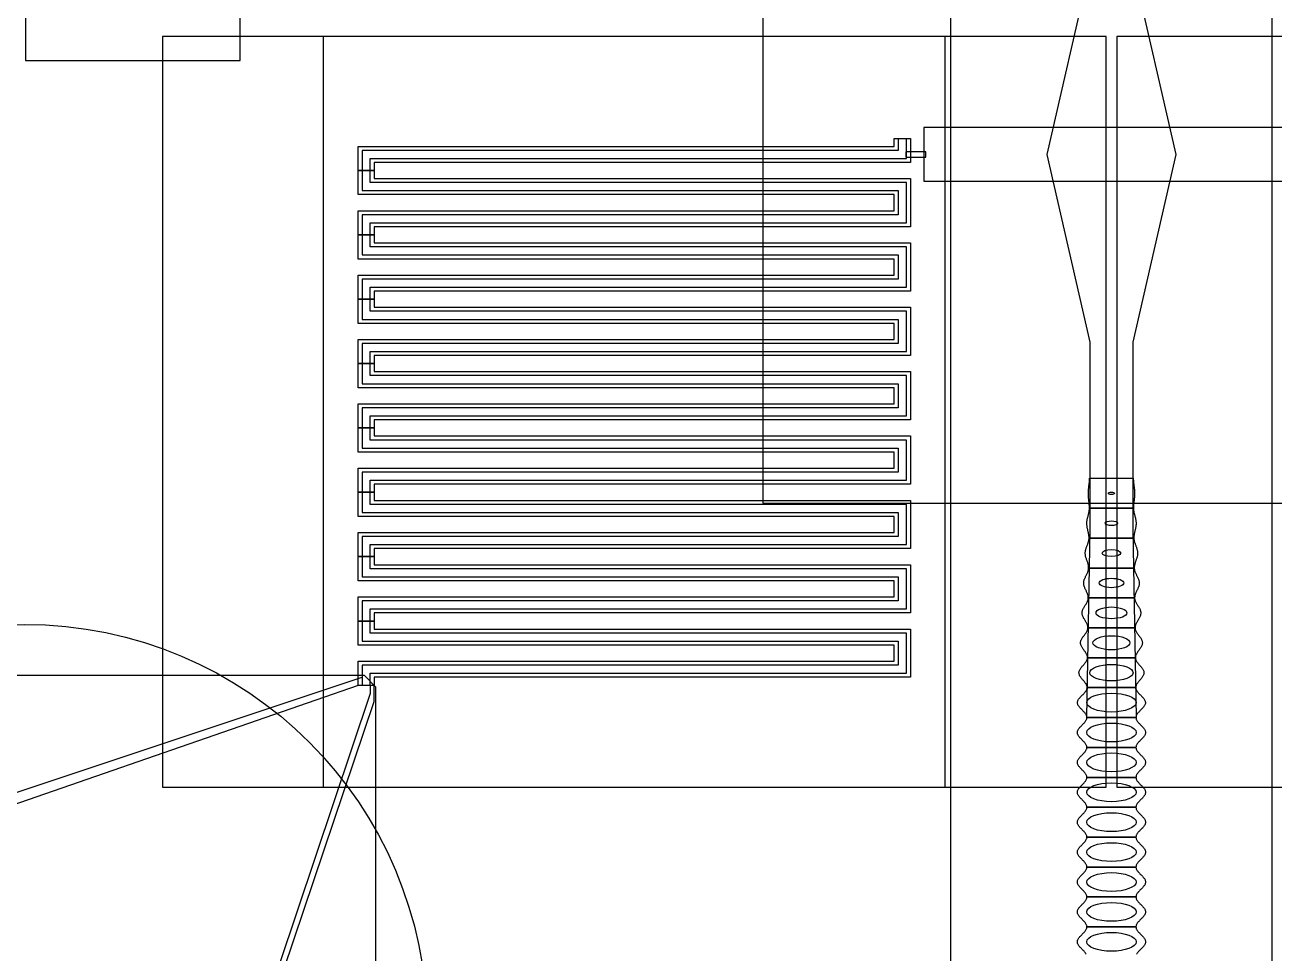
# Model space of a CAD drawing. Extents: x -148 to 112, y -1337 to 1.
# Drawn here: x -20.26 to 3.05, y -55.56 to -38.24 of the extents above; entities that cross this region are included whole.
import ezdxf

# ---------------------------------------------------------------- set-up
doc = ezdxf.new("R2010")
doc.units = 0

msp = doc.modelspace()

# ---------------------------------------------------------------- linework, layer by layer
at = {"layer": 'cure'}
for points in [[(-3, -61.1868), (3, -61.1868), (3, 0.8132), (-3, 0.8132)], [(-3.1, -38.45), (-14.7, -38.45), (-14.7, -52.45), (-3.1, -52.45)]]:
    msp.add_lwpolyline(points, close=True, dxfattribs=at)
at = {"layer": 'M1_LD'}
msp.add_circle((-20.264, -56.914), 7.5, dxfattribs=at)
at = {"layer": 'M1_Neg'}
for points in [[(-0.4596, -51.15), (-0.4, -47.65), (-0.4, -44.15), (-1.2, -40.65), (-0.4, -37.15), (-0.15, -27.15), (0.15, -27.15), (0.4, -37.15), (1.2, -40.65), (0.4, -44.15), (0.4, -47.65), (0.4596, -51.15)], [(-3.5, -41.15), (3.5, -41.15), (3.5, -40.15), (-3.5, -40.15)], [(-3.75, -40.35), (-3.75, -40.8), (-13.75, -40.8), (-13.75, -40.95), (-14.05, -40.95), (-14.05, -40.5), (-4.05, -40.5), (-4.05, -40.35)], [(-3.8375, -40.7), (-3.4625, -40.7), (-3.4625, -40.6), (-3.8375, -40.6)], [(-13.75, -40.95), (-13.75, -41.1), (-3.75, -41.1), (-3.75, -42), (-13.75, -42), (-13.75, -42.15), (-14.05, -42.15), (-14.05, -41.7), (-4.05, -41.7), (-4.05, -41.4), (-14.05, -41.4), (-14.05, -40.95)], [(-13.75, -42.15), (-13.75, -42.3), (-3.75, -42.3), (-3.75, -43.2), (-13.75, -43.2), (-13.75, -43.35), (-14.05, -43.35), (-14.05, -42.9), (-4.05, -42.9), (-4.05, -42.6), (-14.05, -42.6), (-14.05, -42.15)], [(-13.75, -43.35), (-13.75, -43.5), (-3.75, -43.5), (-3.75, -44.4), (-13.75, -44.4), (-13.75, -44.55), (-14.05, -44.55), (-14.05, -44.1), (-4.05, -44.1), (-4.05, -43.8), (-14.05, -43.8), (-14.05, -43.35)], [(-13.75, -44.55), (-13.75, -44.7), (-3.75, -44.7), (-3.75, -45.6), (-13.75, -45.6), (-13.75, -45.75), (-14.05, -45.75), (-14.05, -45.3), (-4.05, -45.3), (-4.05, -45), (-14.05, -45), (-14.05, -44.55)], [(-13.75, -45.75), (-13.75, -45.9), (-3.75, -45.9), (-3.75, -46.8), (-13.75, -46.8), (-13.75, -46.95), (-14.05, -46.95), (-14.05, -46.5), (-4.05, -46.5), (-4.05, -46.2), (-14.05, -46.2), (-14.05, -45.75)], [(-0.4107, -47.2468), (-0.4108, -47.2354), (-0.411, -47.224), (-0.4113, -47.2127), (-0.4119, -47.2013), (-0.4126, -47.1899), (-0.4134, -47.1785), (-0.4144, -47.1671), (-0.4155, -47.1558), (-0.4167, -47.1444), (-0.418, -47.133), (-0.4193, -47.1216), (-0.4206, -47.1102), (-0.422, -47.0989), (-0.4233, -47.0875), (-0.4246, -47.0761), (-0.4258, -47.0647), (-0.427, -47.0533), (-0.428, -47.042), (-0.4289, -47.0306), (-0.4297, -47.0192), (-0.4303, -47.0078), (-0.4308, -46.9964), (-0.4311, -46.9851), (-0.4312, -46.9737), (-0.4311, -46.9623), (-0.4309, -46.9509), (-0.4304, -46.9396), (-0.4298, -46.9282), (-0.429, -46.9168), (-0.4281, -46.9054), (-0.4271, -46.894), (-0.4259, -46.8827), (-0.4246, -46.8713), (-0.4232, -46.8599), (-0.4218, -46.8485), (-0.4203, -46.8371), (-0.4188, -46.8258), (-0.4173, -46.8144), (-0.4158, -46.803), (-0.4144, -46.7916), (-0.4131, -46.7802), (-0.4119, -46.7689), (-0.4107, -46.7575), (-0.4097, -46.7461), (-0.4089, -46.7347), (-0.4082, -46.7233), (-0.4077, -46.712), (-0.4073, -46.7006), (-0.4072, -46.6892), (0.4072, -46.6892), (0.4073, -46.7006), (0.4077, -46.712), (0.4082, -46.7233), (0.4089, -46.7347), (0.4097, -46.7461), (0.4107, -46.7575), (0.4119, -46.7689), (0.4131, -46.7802), (0.4144, -46.7916), (0.4158, -46.803), (0.4173, -46.8144), (0.4188, -46.8258), (0.4203, -46.8371), (0.4218, -46.8485), (0.4232, -46.8599), (0.4246, -46.8713), (0.4259, -46.8827), (0.4271, -46.894), (0.4281, -46.9054), (0.429, -46.9168), (0.4298, -46.9282), (0.4304, -46.9396), (0.4309, -46.9509), (0.4311, -46.9623), (0.4312, -46.9737), (0.4311, -46.9851), (0.4308, -46.9964), (0.4303, -47.0078), (0.4297, -47.0192), (0.4289, -47.0306), (0.428, -47.042), (0.427, -47.0533), (0.4258, -47.0647), (0.4246, -47.0761), (0.4233, -47.0875), (0.422, -47.0989), (0.4206, -47.1102), (0.4193, -47.1216), (0.418, -47.133), (0.4167, -47.1444), (0.4155, -47.1558), (0.4144, -47.1671), (0.4134, -47.1785), (0.4126, -47.1899), (0.4119, -47.2013), (0.4113, -47.2127), (0.411, -47.224), (0.4108, -47.2354), (0.4107, -47.2468)], [(-13.75, -46.95), (-13.75, -47.1), (-3.75, -47.1), (-3.75, -48), (-13.75, -48), (-13.75, -48.15), (-14.05, -48.15), (-14.05, -47.7), (-4.05, -47.7), (-4.05, -47.4), (-14.05, -47.4), (-14.05, -46.95)], [(-0.4179, -47.8044), (-0.4179, -47.793), (-0.4183, -47.7816), (-0.4191, -47.7703), (-0.4202, -47.7589), (-0.4216, -47.7475), (-0.4233, -47.7361), (-0.4252, -47.7247), (-0.4274, -47.7134), (-0.4298, -47.702), (-0.4323, -47.6906), (-0.435, -47.6792), (-0.4377, -47.6678), (-0.4404, -47.6565), (-0.443, -47.6451), (-0.4456, -47.6337), (-0.4481, -47.6223), (-0.4504, -47.6109), (-0.4524, -47.5996), (-0.4543, -47.5882), (-0.4558, -47.5768), (-0.4571, -47.5654), (-0.458, -47.554), (-0.4586, -47.5427), (-0.4588, -47.5313), (-0.4587, -47.5199), (-0.4581, -47.5085), (-0.4573, -47.4972), (-0.4561, -47.4858), (-0.4545, -47.4744), (-0.4527, -47.463), (-0.4505, -47.4516), (-0.4482, -47.4403), (-0.4456, -47.4289), (-0.4428, -47.4175), (-0.44, -47.4061), (-0.437, -47.3947), (-0.434, -47.3834), (-0.431, -47.372), (-0.4281, -47.3606), (-0.4253, -47.3492), (-0.4226, -47.3378), (-0.4201, -47.3265), (-0.4179, -47.3151), (-0.4159, -47.3037), (-0.4142, -47.2923), (-0.4128, -47.2809), (-0.4118, -47.2696), (-0.4111, -47.2582), (-0.4107, -47.2468), (0.4107, -47.2468), (0.4111, -47.2582), (0.4118, -47.2696), (0.4128, -47.2809), (0.4142, -47.2923), (0.4159, -47.3037), (0.4179, -47.3151), (0.4201, -47.3265), (0.4226, -47.3378), (0.4253, -47.3492), (0.4281, -47.3606), (0.431, -47.372), (0.434, -47.3834), (0.437, -47.3947), (0.44, -47.4061), (0.4428, -47.4175), (0.4456, -47.4289), (0.4482, -47.4403), (0.4505, -47.4516), (0.4527, -47.463), (0.4545, -47.4744), (0.4561, -47.4858), (0.4573, -47.4972), (0.4581, -47.5085), (0.4587, -47.5199), (0.4588, -47.5313), (0.4586, -47.5427), (0.458, -47.554), (0.4571, -47.5654), (0.4558, -47.5768), (0.4543, -47.5882), (0.4524, -47.5996), (0.4504, -47.6109), (0.4481, -47.6223), (0.4456, -47.6337), (0.443, -47.6451), (0.4404, -47.6565), (0.4377, -47.6678), (0.435, -47.6792), (0.4323, -47.6906), (0.4298, -47.702), (0.4274, -47.7134), (0.4252, -47.7247), (0.4233, -47.7361), (0.4216, -47.7475), (0.4202, -47.7589), (0.4191, -47.7703), (0.4183, -47.7816), (0.4179, -47.793), (0.4179, -47.8044)], [(-0.4251, -48.362), (-0.4252, -48.3506), (-0.4259, -48.3392), (-0.4271, -48.3279), (-0.4288, -48.3165), (-0.4309, -48.3051), (-0.4336, -48.2937), (-0.4366, -48.2823), (-0.4399, -48.271), (-0.4436, -48.2596), (-0.4474, -48.2482), (-0.4515, -48.2368), (-0.4556, -48.2254), (-0.4597, -48.2141), (-0.4638, -48.2027), (-0.4677, -48.1913), (-0.4715, -48.1799), (-0.475, -48.1685), (-0.4782, -48.1572), (-0.481, -48.1458), (-0.4834, -48.1344), (-0.4854, -48.123), (-0.4868, -48.1116), (-0.4878, -48.1003), (-0.4882, -48.0889), (-0.488, -48.0775), (-0.4873, -48.0661), (-0.4861, -48.0548), (-0.4843, -48.0434), (-0.4821, -48.032), (-0.4794, -48.0206), (-0.4763, -48.0092), (-0.4728, -47.9979), (-0.469, -47.9865), (-0.4649, -47.9751), (-0.4607, -47.9637), (-0.4563, -47.9523), (-0.4519, -47.941), (-0.4475, -47.9296), (-0.4432, -47.9182), (-0.4391, -47.9068), (-0.4351, -47.8954), (-0.4315, -47.8841), (-0.4282, -47.8727), (-0.4252, -47.8613), (-0.4228, -47.8499), (-0.4208, -47.8385), (-0.4193, -47.8272), (-0.4183, -47.8158), (-0.4179, -47.8044), (0.4179, -47.8044), (0.4183, -47.8158), (0.4193, -47.8272), (0.4208, -47.8385), (0.4228, -47.8499), (0.4252, -47.8613), (0.4282, -47.8727), (0.4315, -47.8841), (0.4351, -47.8954), (0.4391, -47.9068), (0.4432, -47.9182), (0.4475, -47.9296), (0.4519, -47.941), (0.4563, -47.9523), (0.4607, -47.9637), (0.4649, -47.9751), (0.469, -47.9865), (0.4728, -47.9979), (0.4763, -48.0092), (0.4794, -48.0206), (0.4821, -48.032), (0.4843, -48.0434), (0.4861, -48.0548), (0.4873, -48.0661), (0.488, -48.0775), (0.4882, -48.0889), (0.4878, -48.1003), (0.4868, -48.1116), (0.4854, -48.123), (0.4834, -48.1344), (0.481, -48.1458), (0.4782, -48.1572), (0.475, -48.1685), (0.4715, -48.1799), (0.4677, -48.1913), (0.4638, -48.2027), (0.4597, -48.2141), (0.4556, -48.2254), (0.4515, -48.2368), (0.4474, -48.2482), (0.4436, -48.2596), (0.4399, -48.271), (0.4366, -48.2823), (0.4336, -48.2937), (0.4309, -48.3051), (0.4288, -48.3165), (0.4271, -48.3279), (0.4259, -48.3392), (0.4252, -48.3506), (0.4251, -48.362)], [(-13.75, -48.15), (-13.75, -48.3), (-3.75, -48.3), (-3.75, -49.2), (-13.75, -49.2), (-13.75, -49.35), (-14.05, -49.35), (-14.05, -48.9), (-4.05, -48.9), (-4.05, -48.6), (-14.05, -48.6), (-14.05, -48.15)], [(-0.4322, -48.9196), (-0.4324, -48.9082), (-0.4334, -48.8968), (-0.435, -48.8855), (-0.4373, -48.8741), (-0.4403, -48.8627), (-0.4439, -48.8513), (-0.4479, -48.8399), (-0.4525, -48.8286), (-0.4574, -48.8172), (-0.4626, -48.8058), (-0.468, -48.7944), (-0.4735, -48.783), (-0.479, -48.7717), (-0.4845, -48.7603), (-0.4898, -48.7489), (-0.4949, -48.7375), (-0.4996, -48.7261), (-0.5039, -48.7148), (-0.5077, -48.7034), (-0.511, -48.692), (-0.5137, -48.6806), (-0.5156, -48.6692), (-0.5169, -48.6579), (-0.5175, -48.6465), (-0.5174, -48.6351), (-0.5165, -48.6237), (-0.5149, -48.6124), (-0.5126, -48.601), (-0.5097, -48.5896), (-0.5061, -48.5782), (-0.502, -48.5668), (-0.4974, -48.5555), (-0.4924, -48.5441), (-0.4871, -48.5327), (-0.4814, -48.5213), (-0.4757, -48.5099), (-0.4698, -48.4986), (-0.464, -48.4872), (-0.4583, -48.4758), (-0.4528, -48.4644), (-0.4476, -48.453), (-0.4428, -48.4417), (-0.4385, -48.4303), (-0.4346, -48.4189), (-0.4314, -48.4075), (-0.4287, -48.3961), (-0.4268, -48.3848), (-0.4256, -48.3734), (-0.4251, -48.362), (0.4251, -48.362), (0.4256, -48.3734), (0.4268, -48.3848), (0.4287, -48.3961), (0.4314, -48.4075), (0.4346, -48.4189), (0.4385, -48.4303), (0.4428, -48.4417), (0.4476, -48.453), (0.4528, -48.4644), (0.4583, -48.4758), (0.464, -48.4872), (0.4698, -48.4986), (0.4757, -48.5099), (0.4814, -48.5213), (0.4871, -48.5327), (0.4924, -48.5441), (0.4974, -48.5555), (0.502, -48.5668), (0.5061, -48.5782), (0.5097, -48.5896), (0.5126, -48.601), (0.5149, -48.6124), (0.5165, -48.6237), (0.5174, -48.6351), (0.5175, -48.6465), (0.5169, -48.6579), (0.5156, -48.6692), (0.5137, -48.6806), (0.511, -48.692), (0.5077, -48.7034), (0.5039, -48.7148), (0.4996, -48.7261), (0.4949, -48.7375), (0.4898, -48.7489), (0.4845, -48.7603), (0.479, -48.7717), (0.4735, -48.783), (0.468, -48.7944), (0.4626, -48.8058), (0.4574, -48.8172), (0.4525, -48.8286), (0.4479, -48.8399), (0.4439, -48.8513), (0.4403, -48.8627), (0.4373, -48.8741), (0.435, -48.8855), (0.4334, -48.8968), (0.4324, -48.9082), (0.4322, -48.9196)], [(-0.4394, -49.4772), (-0.4397, -49.4658), (-0.4409, -49.4544), (-0.443, -49.4431), (-0.4459, -49.4317), (-0.4497, -49.4203), (-0.4541, -49.4089), (-0.4593, -49.3975), (-0.465, -49.3862), (-0.4711, -49.3748), (-0.4777, -49.3634), (-0.4845, -49.352), (-0.4914, -49.3406), (-0.4984, -49.3293), (-0.5053, -49.3179), (-0.5119, -49.3065), (-0.5183, -49.2951), (-0.5242, -49.2837), (-0.5297, -49.2724), (-0.5345, -49.261), (-0.5386, -49.2496), (-0.5419, -49.2382), (-0.5445, -49.2268), (-0.5461, -49.2155), (-0.5469, -49.2041), (-0.5467, -49.1927), (-0.5457, -49.1813), (-0.5437, -49.17), (-0.5409, -49.1586), (-0.5373, -49.1472), (-0.5329, -49.1358), (-0.5278, -49.1244), (-0.5221, -49.1131), (-0.5158, -49.1017), (-0.5092, -49.0903), (-0.5022, -49.0789), (-0.495, -49.0675), (-0.4878, -49.0562), (-0.4805, -49.0448), (-0.4734, -49.0334), (-0.4666, -49.022), (-0.4601, -49.0106), (-0.4542, -48.9993), (-0.4487, -48.9879), (-0.444, -48.9765), (-0.4399, -48.9651), (-0.4367, -48.9537), (-0.4343, -48.9424), (-0.4328, -48.931), (-0.4322, -48.9196), (0.4322, -48.9196), (0.4328, -48.931), (0.4343, -48.9424), (0.4367, -48.9537), (0.4399, -48.9651), (0.444, -48.9765), (0.4487, -48.9879), (0.4542, -48.9993), (0.4601, -49.0106), (0.4666, -49.022), (0.4734, -49.0334), (0.4805, -49.0448), (0.4878, -49.0562), (0.495, -49.0675), (0.5022, -49.0789), (0.5092, -49.0903), (0.5158, -49.1017), (0.5221, -49.1131), (0.5278, -49.1244), (0.5329, -49.1358), (0.5373, -49.1472), (0.5409, -49.1586), (0.5437, -49.17), (0.5457, -49.1813), (0.5467, -49.1927), (0.5469, -49.2041), (0.5461, -49.2155), (0.5445, -49.2268), (0.5419, -49.2382), (0.5386, -49.2496), (0.5345, -49.261), (0.5297, -49.2724), (0.5242, -49.2837), (0.5183, -49.2951), (0.5119, -49.3065), (0.5053, -49.3179), (0.4984, -49.3293), (0.4914, -49.3406), (0.4845, -49.352), (0.4777, -49.3634), (0.4711, -49.3748), (0.465, -49.3862), (0.4593, -49.3975), (0.4541, -49.4089), (0.4497, -49.4203), (0.4459, -49.4317), (0.443, -49.4431), (0.4409, -49.4544), (0.4397, -49.4658), (0.4394, -49.4772)], [(-13.75, -49.35), (-13.75, -49.5), (-3.75, -49.5), (-3.75, -50.4), (-13.75, -50.4), (-13.75, -50.55), (-14.05, -50.55), (-14.05, -50.1), (-4.05, -50.1), (-4.05, -49.8), (-14.05, -49.8), (-14.05, -49.35)], [(-0.4465, -50.0348), (-0.4469, -50.0234), (-0.4484, -50.012), (-0.451, -50.0007), (-0.4545, -49.9893), (-0.459, -49.9779), (-0.4644, -49.9665), (-0.4706, -49.9551), (-0.4775, -49.9438), (-0.4849, -49.9324), (-0.4928, -49.921), (-0.501, -49.9096), (-0.5093, -49.8982), (-0.5177, -49.8869), (-0.526, -49.8755), (-0.534, -49.8641), (-0.5417, -49.8527), (-0.5489, -49.8413), (-0.5554, -49.83), (-0.5612, -49.8186), (-0.5662, -49.8072), (-0.5702, -49.7958), (-0.5733, -49.7844), (-0.5753, -49.7731), (-0.5763, -49.7617), (-0.5761, -49.7503), (-0.5749, -49.7389), (-0.5726, -49.7276), (-0.5692, -49.7162), (-0.5649, -49.7048), (-0.5596, -49.6934), (-0.5535, -49.682), (-0.5467, -49.6707), (-0.5392, -49.6593), (-0.5313, -49.6479), (-0.5229, -49.6365), (-0.5144, -49.6251), (-0.5057, -49.6138), (-0.497, -49.6024), (-0.4885, -49.591), (-0.4804, -49.5796), (-0.4727, -49.5682), (-0.4655, -49.5569), (-0.459, -49.5455), (-0.4533, -49.5341), (-0.4485, -49.5227), (-0.4447, -49.5113), (-0.4418, -49.5), (-0.4401, -49.4886), (-0.4394, -49.4772), (0.4394, -49.4772), (0.4401, -49.4886), (0.4418, -49.5), (0.4447, -49.5113), (0.4485, -49.5227), (0.4533, -49.5341), (0.459, -49.5455), (0.4655, -49.5569), (0.4727, -49.5682), (0.4804, -49.5796), (0.4885, -49.591), (0.497, -49.6024), (0.5057, -49.6138), (0.5144, -49.6251), (0.5229, -49.6365), (0.5313, -49.6479), (0.5392, -49.6593), (0.5467, -49.6707), (0.5535, -49.682), (0.5596, -49.6934), (0.5649, -49.7048), (0.5692, -49.7162), (0.5726, -49.7276), (0.5749, -49.7389), (0.5761, -49.7503), (0.5763, -49.7617), (0.5753, -49.7731), (0.5733, -49.7844), (0.5702, -49.7958), (0.5662, -49.8072), (0.5612, -49.8186), (0.5554, -49.83), (0.5489, -49.8413), (0.5417, -49.8527), (0.534, -49.8641), (0.526, -49.8755), (0.5177, -49.8869), (0.5093, -49.8982), (0.501, -49.9096), (0.4928, -49.921), (0.4849, -49.9324), (0.4775, -49.9438), (0.4706, -49.9551), (0.4644, -49.9665), (0.459, -49.9779), (0.4545, -49.9893), (0.451, -50.0007), (0.4484, -50.012), (0.4469, -50.0234), (0.4465, -50.0348)], [(-0.4537, -50.5924), (-0.4542, -50.581), (-0.4559, -50.5696), (-0.4589, -50.5583), (-0.4631, -50.5469), (-0.4684, -50.5355), (-0.4747, -50.5241), (-0.482, -50.5127), (-0.49, -50.5014), (-0.4987, -50.49), (-0.5079, -50.4786), (-0.5175, -50.4672), (-0.5272, -50.4558), (-0.5371, -50.4445), (-0.5467, -50.4331), (-0.5562, -50.4217), (-0.5651, -50.4103), (-0.5735, -50.3989), (-0.5812, -50.3876), (-0.5879, -50.3762), (-0.5938, -50.3648), (-0.5985, -50.3534), (-0.6021, -50.342), (-0.6045, -50.3307), (-0.6056, -50.3193), (-0.6055, -50.3079), (-0.604, -50.2965), (-0.6014, -50.2852), (-0.5975, -50.2738), (-0.5924, -50.2624), (-0.5863, -50.251), (-0.5793, -50.2396), (-0.5713, -50.2283), (-0.5626, -50.2169), (-0.5534, -50.2055), (-0.5437, -50.1941), (-0.5337, -50.1827), (-0.5236, -50.1714), (-0.5135, -50.16), (-0.5037, -50.1486), (-0.4942, -50.1372), (-0.4852, -50.1258), (-0.4768, -50.1145), (-0.4693, -50.1031), (-0.4627, -50.0917), (-0.4571, -50.0803), (-0.4527, -50.0689), (-0.4494, -50.0576), (-0.4473, -50.0462), (-0.4465, -50.0348), (0.4465, -50.0348), (0.4473, -50.0462), (0.4494, -50.0576), (0.4527, -50.0689), (0.4571, -50.0803), (0.4627, -50.0917), (0.4693, -50.1031), (0.4768, -50.1145), (0.4852, -50.1258), (0.4942, -50.1372), (0.5037, -50.1486), (0.5135, -50.16), (0.5236, -50.1714), (0.5337, -50.1827), (0.5437, -50.1941), (0.5534, -50.2055), (0.5626, -50.2169), (0.5713, -50.2283), (0.5793, -50.2396), (0.5863, -50.251), (0.5924, -50.2624), (0.5975, -50.2738), (0.6014, -50.2852), (0.604, -50.2965), (0.6055, -50.3079), (0.6056, -50.3193), (0.6045, -50.3307), (0.6021, -50.342), (0.5985, -50.3534), (0.5938, -50.3648), (0.5879, -50.3762), (0.5812, -50.3876), (0.5735, -50.3989), (0.5651, -50.4103), (0.5562, -50.4217), (0.5467, -50.4331), (0.5371, -50.4445), (0.5272, -50.4558), (0.5175, -50.4672), (0.5079, -50.4786), (0.4987, -50.49), (0.49, -50.5014), (0.482, -50.5127), (0.4747, -50.5241), (0.4684, -50.5355), (0.4631, -50.5469), (0.4589, -50.5583), (0.4559, -50.5696), (0.4542, -50.581), (0.4537, -50.5924)], [(-13.9311, -50.3689), (-22.4163, -50.3689), (-26.659, -54.6116), (-17.9616, -63.309), (-13.7189, -59.0663), (-13.7189, -50.5811)], [(-0.4573, -51.15), (-0.4579, -51.1386), (-0.46, -51.1272), (-0.4635, -51.1159), (-0.4684, -51.1045), (-0.4746, -51.0931), (-0.4819, -51.0817), (-0.4902, -51.0703), (-0.4995, -51.059), (-0.5095, -51.0476), (-0.5201, -51.0362), (-0.5312, -51.0248), (-0.5425, -51.0134), (-0.5538, -51.0021), (-0.5649, -50.9907), (-0.5758, -50.9793), (-0.5861, -50.9679), (-0.5958, -50.9565), (-0.6046, -50.9452), (-0.6125, -50.9338), (-0.6192, -50.9224), (-0.6247, -50.911), (-0.6289, -50.8996), (-0.6318, -50.8883), (-0.6331, -50.8769), (-0.6331, -50.8655), (-0.6315, -50.8541), (-0.6286, -50.8428), (-0.6242, -50.8314), (-0.6186, -50.82), (-0.6117, -50.8086), (-0.6037, -50.7972), (-0.5947, -50.7859), (-0.5849, -50.7745), (-0.5744, -50.7631), (-0.5634, -50.7517), (-0.5521, -50.7403), (-0.5406, -50.729), (-0.5292, -50.7176), (-0.518, -50.7062), (-0.5073, -50.6948), (-0.4971, -50.6834), (-0.4877, -50.6721), (-0.4792, -50.6607), (-0.4717, -50.6493), (-0.4654, -50.6379), (-0.4604, -50.6265), (-0.4567, -50.6152), (-0.4545, -50.6038), (-0.4537, -50.5924), (0.4537, -50.5924), (0.4545, -50.6038), (0.4567, -50.6152), (0.4604, -50.6265), (0.4654, -50.6379), (0.4717, -50.6493), (0.4792, -50.6607), (0.4877, -50.6721), (0.4971, -50.6834), (0.5073, -50.6948), (0.518, -50.7062), (0.5292, -50.7176), (0.5406, -50.729), (0.5521, -50.7403), (0.5634, -50.7517), (0.5744, -50.7631), (0.5849, -50.7745), (0.5947, -50.7859), (0.6037, -50.7972), (0.6117, -50.8086), (0.6186, -50.82), (0.6242, -50.8314), (0.6286, -50.8428), (0.6315, -50.8541), (0.6331, -50.8655), (0.6331, -50.8769), (0.6318, -50.8883), (0.6289, -50.8996), (0.6247, -50.911), (0.6192, -50.9224), (0.6125, -50.9338), (0.6046, -50.9452), (0.5958, -50.9565), (0.5861, -50.9679), (0.5758, -50.9793), (0.5649, -50.9907), (0.5538, -51.0021), (0.5425, -51.0134), (0.5312, -51.0248), (0.5201, -51.0362), (0.5095, -51.0476), (0.4995, -51.059), (0.4902, -51.0703), (0.4819, -51.0817), (0.4746, -51.0931), (0.4684, -51.1045), (0.4635, -51.1159), (0.46, -51.1272), (0.4579, -51.1386), (0.4573, -51.15)], [(-0.4573, -51.7076), (-0.458, -51.6962), (-0.4602, -51.6848), (-0.4638, -51.6735), (-0.4687, -51.6621), (-0.4749, -51.6507), (-0.4823, -51.6393), (-0.4907, -51.6279), (-0.5001, -51.6166), (-0.5102, -51.6052), (-0.5209, -51.5938), (-0.532, -51.5824), (-0.5433, -51.571), (-0.5547, -51.5597), (-0.566, -51.5483), (-0.5769, -51.5369), (-0.5873, -51.5255), (-0.597, -51.5141), (-0.606, -51.5028), (-0.6139, -51.4914), (-0.6207, -51.48), (-0.6263, -51.4686), (-0.6306, -51.4572), (-0.6334, -51.4459), (-0.6349, -51.4345), (-0.6349, -51.4231), (-0.6334, -51.4117), (-0.6306, -51.4004), (-0.6263, -51.389), (-0.6207, -51.3776), (-0.6139, -51.3662), (-0.606, -51.3548), (-0.597, -51.3435), (-0.5873, -51.3321), (-0.5769, -51.3207), (-0.566, -51.3093), (-0.5547, -51.2979), (-0.5433, -51.2866), (-0.532, -51.2752), (-0.5209, -51.2638), (-0.5102, -51.2524), (-0.5001, -51.241), (-0.4907, -51.2297), (-0.4823, -51.2183), (-0.4749, -51.2069), (-0.4687, -51.1955), (-0.4638, -51.1841), (-0.4602, -51.1728), (-0.458, -51.1614), (-0.4573, -51.15), (0.4573, -51.15), (0.458, -51.1614), (0.4602, -51.1728), (0.4638, -51.1841), (0.4687, -51.1955), (0.4749, -51.2069), (0.4823, -51.2183), (0.4907, -51.2297), (0.5001, -51.241), (0.5102, -51.2524), (0.5209, -51.2638), (0.532, -51.2752), (0.5433, -51.2866), (0.5547, -51.2979), (0.566, -51.3093), (0.5769, -51.3207), (0.5873, -51.3321), (0.597, -51.3435), (0.606, -51.3548), (0.6139, -51.3662), (0.6207, -51.3776), (0.6263, -51.389), (0.6306, -51.4004), (0.6334, -51.4117), (0.6349, -51.4231), (0.6349, -51.4345), (0.6334, -51.4459), (0.6306, -51.4572), (0.6263, -51.4686), (0.6207, -51.48), (0.6139, -51.4914), (0.606, -51.5028), (0.597, -51.5141), (0.5873, -51.5255), (0.5769, -51.5369), (0.566, -51.5483), (0.5547, -51.5597), (0.5433, -51.571), (0.532, -51.5824), (0.5209, -51.5938), (0.5102, -51.6052), (0.5001, -51.6166), (0.4907, -51.6279), (0.4823, -51.6393), (0.4749, -51.6507), (0.4687, -51.6621), (0.4638, -51.6735), (0.4602, -51.6848), (0.458, -51.6962), (0.4573, -51.7076)], [(-0.4573, -52.2652), (-0.458, -52.2538), (-0.4602, -52.2424), (-0.4638, -52.2311), (-0.4687, -52.2197), (-0.4749, -52.2083), (-0.4823, -52.1969), (-0.4907, -52.1855), (-0.5001, -52.1742), (-0.5102, -52.1628), (-0.5209, -52.1514), (-0.532, -52.14), (-0.5433, -52.1286), (-0.5547, -52.1173), (-0.566, -52.1059), (-0.5769, -52.0945), (-0.5873, -52.0831), (-0.597, -52.0717), (-0.606, -52.0604), (-0.6139, -52.049), (-0.6207, -52.0376), (-0.6263, -52.0262), (-0.6306, -52.0148), (-0.6334, -52.0035), (-0.6349, -51.9921), (-0.6349, -51.9807), (-0.6334, -51.9693), (-0.6306, -51.958), (-0.6263, -51.9466), (-0.6207, -51.9352), (-0.6139, -51.9238), (-0.606, -51.9124), (-0.597, -51.9011), (-0.5873, -51.8897), (-0.5769, -51.8783), (-0.566, -51.8669), (-0.5547, -51.8555), (-0.5433, -51.8442), (-0.532, -51.8328), (-0.5209, -51.8214), (-0.5102, -51.81), (-0.5001, -51.7986), (-0.4907, -51.7873), (-0.4823, -51.7759), (-0.4749, -51.7645), (-0.4687, -51.7531), (-0.4638, -51.7417), (-0.4602, -51.7304), (-0.458, -51.719), (-0.4573, -51.7076), (0.4573, -51.7076), (0.458, -51.719), (0.4602, -51.7304), (0.4638, -51.7417), (0.4687, -51.7531), (0.4749, -51.7645), (0.4823, -51.7759), (0.4907, -51.7873), (0.5001, -51.7986), (0.5102, -51.81), (0.5209, -51.8214), (0.532, -51.8328), (0.5433, -51.8442), (0.5547, -51.8555), (0.566, -51.8669), (0.5769, -51.8783), (0.5873, -51.8897), (0.597, -51.9011), (0.606, -51.9124), (0.6139, -51.9238), (0.6207, -51.9352), (0.6263, -51.9466), (0.6306, -51.958), (0.6334, -51.9693), (0.6349, -51.9807), (0.6349, -51.9921), (0.6334, -52.0035), (0.6306, -52.0148), (0.6263, -52.0262), (0.6207, -52.0376), (0.6139, -52.049), (0.606, -52.0604), (0.597, -52.0717), (0.5873, -52.0831), (0.5769, -52.0945), (0.566, -52.1059), (0.5547, -52.1173), (0.5433, -52.1286), (0.532, -52.14), (0.5209, -52.1514), (0.5102, -52.1628), (0.5001, -52.1742), (0.4907, -52.1855), (0.4823, -52.1969), (0.4749, -52.2083), (0.4687, -52.2197), (0.4638, -52.2311), (0.4602, -52.2424), (0.458, -52.2538), (0.4573, -52.2652)], [(-0.4573, -52.8228), (-0.458, -52.8114), (-0.4602, -52.8), (-0.4638, -52.7887), (-0.4687, -52.7773), (-0.4749, -52.7659), (-0.4823, -52.7545), (-0.4907, -52.7431), (-0.5001, -52.7318), (-0.5102, -52.7204), (-0.5209, -52.709), (-0.532, -52.6976), (-0.5433, -52.6862), (-0.5547, -52.6749), (-0.566, -52.6635), (-0.5769, -52.6521), (-0.5873, -52.6407), (-0.597, -52.6293), (-0.606, -52.618), (-0.6139, -52.6066), (-0.6207, -52.5952), (-0.6263, -52.5838), (-0.6306, -52.5724), (-0.6334, -52.5611), (-0.6349, -52.5497), (-0.6349, -52.5383), (-0.6334, -52.5269), (-0.6306, -52.5156), (-0.6263, -52.5042), (-0.6207, -52.4928), (-0.6139, -52.4814), (-0.606, -52.47), (-0.597, -52.4587), (-0.5873, -52.4473), (-0.5769, -52.4359), (-0.566, -52.4245), (-0.5547, -52.4131), (-0.5433, -52.4018), (-0.532, -52.3904), (-0.5209, -52.379), (-0.5102, -52.3676), (-0.5001, -52.3562), (-0.4907, -52.3449), (-0.4823, -52.3335), (-0.4749, -52.3221), (-0.4687, -52.3107), (-0.4638, -52.2993), (-0.4602, -52.288), (-0.458, -52.2766), (-0.4573, -52.2652), (0.4573, -52.2652), (0.458, -52.2766), (0.4602, -52.288), (0.4638, -52.2993), (0.4687, -52.3107), (0.4749, -52.3221), (0.4823, -52.3335), (0.4907, -52.3449), (0.5001, -52.3562), (0.5102, -52.3676), (0.5209, -52.379), (0.532, -52.3904), (0.5433, -52.4018), (0.5547, -52.4131), (0.566, -52.4245), (0.5769, -52.4359), (0.5873, -52.4473), (0.597, -52.4587), (0.606, -52.47), (0.6139, -52.4814), (0.6207, -52.4928), (0.6263, -52.5042), (0.6306, -52.5156), (0.6334, -52.5269), (0.6349, -52.5383), (0.6349, -52.5497), (0.6334, -52.5611), (0.6306, -52.5724), (0.6263, -52.5838), (0.6207, -52.5952), (0.6139, -52.6066), (0.606, -52.618), (0.597, -52.6293), (0.5873, -52.6407), (0.5769, -52.6521), (0.566, -52.6635), (0.5547, -52.6749), (0.5433, -52.6862), (0.532, -52.6976), (0.5209, -52.709), (0.5102, -52.7204), (0.5001, -52.7318), (0.4907, -52.7431), (0.4823, -52.7545), (0.4749, -52.7659), (0.4687, -52.7773), (0.4638, -52.7887), (0.4602, -52.8), (0.458, -52.8114), (0.4573, -52.8228)], [(-0.4573, -53.3804), (-0.458, -53.369), (-0.4602, -53.3576), (-0.4638, -53.3463), (-0.4687, -53.3349), (-0.4749, -53.3235), (-0.4823, -53.3121), (-0.4907, -53.3007), (-0.5001, -53.2894), (-0.5102, -53.278), (-0.5209, -53.2666), (-0.532, -53.2552), (-0.5433, -53.2438), (-0.5547, -53.2325), (-0.566, -53.2211), (-0.5769, -53.2097), (-0.5873, -53.1983), (-0.597, -53.1869), (-0.606, -53.1756), (-0.6139, -53.1642), (-0.6207, -53.1528), (-0.6263, -53.1414), (-0.6306, -53.13), (-0.6334, -53.1187), (-0.6349, -53.1073), (-0.6349, -53.0959), (-0.6334, -53.0845), (-0.6306, -53.0732), (-0.6263, -53.0618), (-0.6207, -53.0504), (-0.6139, -53.039), (-0.606, -53.0276), (-0.597, -53.0163), (-0.5873, -53.0049), (-0.5769, -52.9935), (-0.566, -52.9821), (-0.5547, -52.9707), (-0.5433, -52.9594), (-0.532, -52.948), (-0.5209, -52.9366), (-0.5102, -52.9252), (-0.5001, -52.9138), (-0.4907, -52.9025), (-0.4823, -52.8911), (-0.4749, -52.8797), (-0.4687, -52.8683), (-0.4638, -52.8569), (-0.4602, -52.8456), (-0.458, -52.8342), (-0.4573, -52.8228), (0.4573, -52.8228), (0.458, -52.8342), (0.4602, -52.8456), (0.4638, -52.8569), (0.4687, -52.8683), (0.4749, -52.8797), (0.4823, -52.8911), (0.4907, -52.9025), (0.5001, -52.9138), (0.5102, -52.9252), (0.5209, -52.9366), (0.532, -52.948), (0.5433, -52.9594), (0.5547, -52.9707), (0.566, -52.9821), (0.5769, -52.9935), (0.5873, -53.0049), (0.597, -53.0163), (0.606, -53.0276), (0.6139, -53.039), (0.6207, -53.0504), (0.6263, -53.0618), (0.6306, -53.0732), (0.6334, -53.0845), (0.6349, -53.0959), (0.6349, -53.1073), (0.6334, -53.1187), (0.6306, -53.13), (0.6263, -53.1414), (0.6207, -53.1528), (0.6139, -53.1642), (0.606, -53.1756), (0.597, -53.1869), (0.5873, -53.1983), (0.5769, -53.2097), (0.566, -53.2211), (0.5547, -53.2325), (0.5433, -53.2438), (0.532, -53.2552), (0.5209, -53.2666), (0.5102, -53.278), (0.5001, -53.2894), (0.4907, -53.3007), (0.4823, -53.3121), (0.4749, -53.3235), (0.4687, -53.3349), (0.4638, -53.3463), (0.4602, -53.3576), (0.458, -53.369), (0.4573, -53.3804)], [(-0.4573, -53.938), (-0.458, -53.9266), (-0.4602, -53.9152), (-0.4638, -53.9039), (-0.4687, -53.8925), (-0.4749, -53.8811), (-0.4823, -53.8697), (-0.4907, -53.8583), (-0.5001, -53.847), (-0.5102, -53.8356), (-0.5209, -53.8242), (-0.532, -53.8128), (-0.5433, -53.8014), (-0.5547, -53.7901), (-0.566, -53.7787), (-0.5769, -53.7673), (-0.5873, -53.7559), (-0.597, -53.7445), (-0.606, -53.7332), (-0.6139, -53.7218), (-0.6207, -53.7104), (-0.6263, -53.699), (-0.6306, -53.6876), (-0.6334, -53.6763), (-0.6349, -53.6649), (-0.6349, -53.6535), (-0.6334, -53.6421), (-0.6306, -53.6308), (-0.6263, -53.6194), (-0.6207, -53.608), (-0.6139, -53.5966), (-0.606, -53.5852), (-0.597, -53.5739), (-0.5873, -53.5625), (-0.5769, -53.5511), (-0.566, -53.5397), (-0.5547, -53.5283), (-0.5433, -53.517), (-0.532, -53.5056), (-0.5209, -53.4942), (-0.5102, -53.4828), (-0.5001, -53.4714), (-0.4907, -53.4601), (-0.4823, -53.4487), (-0.4749, -53.4373), (-0.4687, -53.4259), (-0.4638, -53.4145), (-0.4602, -53.4032), (-0.458, -53.3918), (-0.4573, -53.3804), (0.4573, -53.3804), (0.458, -53.3918), (0.4602, -53.4032), (0.4638, -53.4145), (0.4687, -53.4259), (0.4749, -53.4373), (0.4823, -53.4487), (0.4907, -53.4601), (0.5001, -53.4714), (0.5102, -53.4828), (0.5209, -53.4942), (0.532, -53.5056), (0.5433, -53.517), (0.5547, -53.5283), (0.566, -53.5397), (0.5769, -53.5511), (0.5873, -53.5625), (0.597, -53.5739), (0.606, -53.5852), (0.6139, -53.5966), (0.6207, -53.608), (0.6263, -53.6194), (0.6306, -53.6308), (0.6334, -53.6421), (0.6349, -53.6535), (0.6349, -53.6649), (0.6334, -53.6763), (0.6306, -53.6876), (0.6263, -53.699), (0.6207, -53.7104), (0.6139, -53.7218), (0.606, -53.7332), (0.597, -53.7445), (0.5873, -53.7559), (0.5769, -53.7673), (0.566, -53.7787), (0.5547, -53.7901), (0.5433, -53.8014), (0.532, -53.8128), (0.5209, -53.8242), (0.5102, -53.8356), (0.5001, -53.847), (0.4907, -53.8583), (0.4823, -53.8697), (0.4749, -53.8811), (0.4687, -53.8925), (0.4638, -53.9039), (0.4602, -53.9152), (0.458, -53.9266), (0.4573, -53.938)], [(-0.4573, -54.4956), (-0.458, -54.4842), (-0.4602, -54.4728), (-0.4638, -54.4615), (-0.4687, -54.4501), (-0.4749, -54.4387), (-0.4823, -54.4273), (-0.4907, -54.4159), (-0.5001, -54.4046), (-0.5102, -54.3932), (-0.5209, -54.3818), (-0.532, -54.3704), (-0.5433, -54.359), (-0.5547, -54.3477), (-0.566, -54.3363), (-0.5769, -54.3249), (-0.5873, -54.3135), (-0.597, -54.3021), (-0.606, -54.2908), (-0.6139, -54.2794), (-0.6207, -54.268), (-0.6263, -54.2566), (-0.6306, -54.2452), (-0.6334, -54.2339), (-0.6349, -54.2225), (-0.6349, -54.2111), (-0.6334, -54.1997), (-0.6306, -54.1884), (-0.6263, -54.177), (-0.6207, -54.1656), (-0.6139, -54.1542), (-0.606, -54.1428), (-0.597, -54.1315), (-0.5873, -54.1201), (-0.5769, -54.1087), (-0.566, -54.0973), (-0.5547, -54.0859), (-0.5433, -54.0746), (-0.532, -54.0632), (-0.5209, -54.0518), (-0.5102, -54.0404), (-0.5001, -54.029), (-0.4907, -54.0177), (-0.4823, -54.0063), (-0.4749, -53.9949), (-0.4687, -53.9835), (-0.4638, -53.9721), (-0.4602, -53.9608), (-0.458, -53.9494), (-0.4573, -53.938), (0.4573, -53.938), (0.458, -53.9494), (0.4602, -53.9608), (0.4638, -53.9721), (0.4687, -53.9835), (0.4749, -53.9949), (0.4823, -54.0063), (0.4907, -54.0177), (0.5001, -54.029), (0.5102, -54.0404), (0.5209, -54.0518), (0.532, -54.0632), (0.5433, -54.0746), (0.5547, -54.0859), (0.566, -54.0973), (0.5769, -54.1087), (0.5873, -54.1201), (0.597, -54.1315), (0.606, -54.1428), (0.6139, -54.1542), (0.6207, -54.1656), (0.6263, -54.177), (0.6306, -54.1884), (0.6334, -54.1997), (0.6349, -54.2111), (0.6349, -54.2225), (0.6334, -54.2339), (0.6306, -54.2452), (0.6263, -54.2566), (0.6207, -54.268), (0.6139, -54.2794), (0.606, -54.2908), (0.597, -54.3021), (0.5873, -54.3135), (0.5769, -54.3249), (0.566, -54.3363), (0.5547, -54.3477), (0.5433, -54.359), (0.532, -54.3704), (0.5209, -54.3818), (0.5102, -54.3932), (0.5001, -54.4046), (0.4907, -54.4159), (0.4823, -54.4273), (0.4749, -54.4387), (0.4687, -54.4501), (0.4638, -54.4615), (0.4602, -54.4728), (0.458, -54.4842), (0.4573, -54.4956)], [(-0.4573, -55.0532), (-0.458, -55.0418), (-0.4602, -55.0304), (-0.4638, -55.0191), (-0.4687, -55.0077), (-0.4749, -54.9963), (-0.4823, -54.9849), (-0.4907, -54.9735), (-0.5001, -54.9622), (-0.5102, -54.9508), (-0.5209, -54.9394), (-0.532, -54.928), (-0.5433, -54.9166), (-0.5547, -54.9053), (-0.566, -54.8939), (-0.5769, -54.8825), (-0.5873, -54.8711), (-0.597, -54.8597), (-0.606, -54.8484), (-0.6139, -54.837), (-0.6207, -54.8256), (-0.6263, -54.8142), (-0.6306, -54.8028), (-0.6334, -54.7915), (-0.6349, -54.7801), (-0.6349, -54.7687), (-0.6334, -54.7573), (-0.6306, -54.746), (-0.6263, -54.7346), (-0.6207, -54.7232), (-0.6139, -54.7118), (-0.606, -54.7004), (-0.597, -54.6891), (-0.5873, -54.6777), (-0.5769, -54.6663), (-0.566, -54.6549), (-0.5547, -54.6435), (-0.5433, -54.6322), (-0.532, -54.6208), (-0.5209, -54.6094), (-0.5102, -54.598), (-0.5001, -54.5866), (-0.4907, -54.5753), (-0.4823, -54.5639), (-0.4749, -54.5525), (-0.4687, -54.5411), (-0.4638, -54.5297), (-0.4602, -54.5184), (-0.458, -54.507), (-0.4573, -54.4956), (0.4573, -54.4956), (0.458, -54.507), (0.4602, -54.5184), (0.4638, -54.5297), (0.4687, -54.5411), (0.4749, -54.5525), (0.4823, -54.5639), (0.4907, -54.5753), (0.5001, -54.5866), (0.5102, -54.598), (0.5209, -54.6094), (0.532, -54.6208), (0.5433, -54.6322), (0.5547, -54.6435), (0.566, -54.6549), (0.5769, -54.6663), (0.5873, -54.6777), (0.597, -54.6891), (0.606, -54.7004), (0.6139, -54.7118), (0.6207, -54.7232), (0.6263, -54.7346), (0.6306, -54.746), (0.6334, -54.7573), (0.6349, -54.7687), (0.6349, -54.7801), (0.6334, -54.7915), (0.6306, -54.8028), (0.6263, -54.8142), (0.6207, -54.8256), (0.6139, -54.837), (0.606, -54.8484), (0.597, -54.8597), (0.5873, -54.8711), (0.5769, -54.8825), (0.566, -54.8939), (0.5547, -54.9053), (0.5433, -54.9166), (0.532, -54.928), (0.5209, -54.9394), (0.5102, -54.9508), (0.5001, -54.9622), (0.4907, -54.9735), (0.4823, -54.9849), (0.4749, -54.9963), (0.4687, -55.0077), (0.4638, -55.0191), (0.4602, -55.0304), (0.458, -55.0418), (0.4573, -55.0532)]]:
    msp.add_lwpolyline(points, close=True, dxfattribs=at)
msp.add_lwpolyline([(-0.4687, -55.5653), (-0.4749, -55.5539), (-0.4823, -55.5425), (-0.4907, -55.5311), (-0.5001, -55.5198), (-0.5102, -55.5084), (-0.5209, -55.497), (-0.532, -55.4856), (-0.5433, -55.4742), (-0.5547, -55.4629), (-0.566, -55.4515), (-0.5769, -55.4401), (-0.5873, -55.4287), (-0.597, -55.4173), (-0.606, -55.406), (-0.6139, -55.3946), (-0.6207, -55.3832), (-0.6263, -55.3718), (-0.6306, -55.3604), (-0.6334, -55.3491), (-0.6349, -55.3377), (-0.6349, -55.3263), (-0.6334, -55.3149), (-0.6306, -55.3036), (-0.6263, -55.2922), (-0.6207, -55.2808), (-0.6139, -55.2694), (-0.606, -55.258), (-0.597, -55.2467), (-0.5873, -55.2353), (-0.5769, -55.2239), (-0.566, -55.2125), (-0.5547, -55.2011), (-0.5433, -55.1898), (-0.532, -55.1784), (-0.5209, -55.167), (-0.5102, -55.1556), (-0.5001, -55.1442), (-0.4907, -55.1329), (-0.4823, -55.1215), (-0.4749, -55.1101), (-0.4687, -55.0987), (-0.4638, -55.0873), (-0.4602, -55.076), (-0.458, -55.0646), (-0.4573, -55.0532), (0.4573, -55.0532), (0.458, -55.0646), (0.4602, -55.076), (0.4638, -55.0873), (0.4687, -55.0987), (0.4749, -55.1101), (0.4823, -55.1215), (0.4907, -55.1329), (0.5001, -55.1442), (0.5102, -55.1556), (0.5209, -55.167), (0.532, -55.1784), (0.5433, -55.1898), (0.5547, -55.2011), (0.566, -55.2125), (0.5769, -55.2239), (0.5873, -55.2353), (0.597, -55.2467), (0.606, -55.258), (0.6139, -55.2694), (0.6207, -55.2808), (0.6263, -55.2922), (0.6306, -55.3036), (0.6334, -55.3149), (0.6349, -55.3263), (0.6349, -55.3377), (0.6334, -55.3491), (0.6306, -55.3604), (0.6263, -55.3718), (0.6207, -55.3832), (0.6139, -55.3946), (0.606, -55.406), (0.597, -55.4173), (0.5873, -55.4287), (0.5769, -55.4401), (0.566, -55.4515), (0.5547, -55.4629), (0.5433, -55.4742), (0.532, -55.4856), (0.5209, -55.497), (0.5102, -55.5084), (0.5001, -55.5198), (0.4907, -55.5311), (0.4823, -55.5425), (0.4749, -55.5539), (0.4687, -55.5653)], dxfattribs=at)
at = {"layer": 'M1_Pos_holes'}
for centre, major_axis in [((0, -46.968), (-0.0576, 0)), ((0, -47.5256), (-0.1152, 0)), ((0, -48.0832), (-0.1729, 0)), ((0, -48.6408), (-0.2305, 0)), ((0, -49.1984), (-0.2881, 0)), ((0, -49.756), (-0.3457, 0)), ((0, -50.3136), (-0.4033, 0)), ((0, -50.8712), (-0.4609, 0)), ((0, -51.4288), (-0.4609, 0)), ((0, -51.9864), (-0.4609, 0)), ((0, -52.544), (-0.4609, 0)), ((0, -53.1016), (-0.4609, 0)), ((0, -53.6592), (-0.4609, 0)), ((0, -54.2168), (-0.4609, 0)), ((0, -54.7744), (-0.4609, 0)), ((0, -55.332), (-0.4609, 0))]:
    msp.add_ellipse(centre, major_axis=major_axis, ratio=0.3807, dxfattribs=at)
at = {"layer": 'M2_undercutMsk'}
for points in [[(-3, -61.1868), (3, -61.1868), (3, 0.8132), (-3, 0.8132)], [(-6.5, -47.15), (6.5, -47.15), (6.5, -34.15), (-6.5, -34.15)], [(-0.1, -38.45), (-17.7, -38.45), (-17.7, -52.45), (-0.1, -52.45)], [(0.1, -52.45), (17.7, -52.45), (17.7, -38.45), (0.1, -38.45)]]:
    msp.add_lwpolyline(points, close=True, dxfattribs=at)
at = {"layer": 'metal'}
for points in [[(-3.975, -40.35), (-3.975, -40.575), (-13.975, -40.575), (-13.975, -40.95), (-14.05, -40.95), (-14.05, -40.5), (-4.05, -40.5), (-4.05, -40.35)], [(-3.75, -40.35), (-3.75, -40.8), (-13.75, -40.8), (-13.75, -40.95), (-13.825, -40.95), (-13.825, -40.725), (-3.825, -40.725), (-3.825, -40.35)], [(-13.975, -40.95), (-13.975, -41.325), (-3.975, -41.325), (-3.975, -41.775), (-13.975, -41.775), (-13.975, -42.15), (-14.05, -42.15), (-14.05, -41.7), (-4.05, -41.7), (-4.05, -41.4), (-14.05, -41.4), (-14.05, -40.95)], [(-13.75, -40.95), (-13.75, -41.1), (-3.75, -41.1), (-3.75, -42), (-13.75, -42), (-13.75, -42.15), (-13.825, -42.15), (-13.825, -41.925), (-3.825, -41.925), (-3.825, -41.175), (-13.825, -41.175), (-13.825, -40.95)], [(-13.975, -42.15), (-13.975, -42.525), (-3.975, -42.525), (-3.975, -42.975), (-13.975, -42.975), (-13.975, -43.35), (-14.05, -43.35), (-14.05, -42.9), (-4.05, -42.9), (-4.05, -42.6), (-14.05, -42.6), (-14.05, -42.15)], [(-13.75, -42.15), (-13.75, -42.3), (-3.75, -42.3), (-3.75, -43.2), (-13.75, -43.2), (-13.75, -43.35), (-13.825, -43.35), (-13.825, -43.125), (-3.825, -43.125), (-3.825, -42.375), (-13.825, -42.375), (-13.825, -42.15)], [(-13.975, -43.35), (-13.975, -43.725), (-3.975, -43.725), (-3.975, -44.175), (-13.975, -44.175), (-13.975, -44.55), (-14.05, -44.55), (-14.05, -44.1), (-4.05, -44.1), (-4.05, -43.8), (-14.05, -43.8), (-14.05, -43.35)], [(-13.75, -43.35), (-13.75, -43.5), (-3.75, -43.5), (-3.75, -44.4), (-13.75, -44.4), (-13.75, -44.55), (-13.825, -44.55), (-13.825, -44.325), (-3.825, -44.325), (-3.825, -43.575), (-13.825, -43.575), (-13.825, -43.35)], [(-13.975, -44.55), (-13.975, -44.925), (-3.975, -44.925), (-3.975, -45.375), (-13.975, -45.375), (-13.975, -45.75), (-14.05, -45.75), (-14.05, -45.3), (-4.05, -45.3), (-4.05, -45), (-14.05, -45), (-14.05, -44.55)], [(-13.75, -44.55), (-13.75, -44.7), (-3.75, -44.7), (-3.75, -45.6), (-13.75, -45.6), (-13.75, -45.75), (-13.825, -45.75), (-13.825, -45.525), (-3.825, -45.525), (-3.825, -44.775), (-13.825, -44.775), (-13.825, -44.55)], [(-13.975, -45.75), (-13.975, -46.125), (-3.975, -46.125), (-3.975, -46.575), (-13.975, -46.575), (-13.975, -46.95), (-14.05, -46.95), (-14.05, -46.5), (-4.05, -46.5), (-4.05, -46.2), (-14.05, -46.2), (-14.05, -45.75)], [(-13.75, -45.75), (-13.75, -45.9), (-3.75, -45.9), (-3.75, -46.8), (-13.75, -46.8), (-13.75, -46.95), (-13.825, -46.95), (-13.825, -46.725), (-3.825, -46.725), (-3.825, -45.975), (-13.825, -45.975), (-13.825, -45.75)], [(-13.975, -46.95), (-13.975, -47.325), (-3.975, -47.325), (-3.975, -47.775), (-13.975, -47.775), (-13.975, -48.15), (-14.05, -48.15), (-14.05, -47.7), (-4.05, -47.7), (-4.05, -47.4), (-14.05, -47.4), (-14.05, -46.95)], [(-13.75, -46.95), (-13.75, -47.1), (-3.75, -47.1), (-3.75, -48), (-13.75, -48), (-13.75, -48.15), (-13.825, -48.15), (-13.825, -47.925), (-3.825, -47.925), (-3.825, -47.175), (-13.825, -47.175), (-13.825, -46.95)], [(-13.975, -48.15), (-13.975, -48.525), (-3.975, -48.525), (-3.975, -48.975), (-13.975, -48.975), (-13.975, -49.35), (-14.05, -49.35), (-14.05, -48.9), (-4.05, -48.9), (-4.05, -48.6), (-14.05, -48.6), (-14.05, -48.15)], [(-13.75, -48.15), (-13.75, -48.3), (-3.75, -48.3), (-3.75, -49.2), (-13.75, -49.2), (-13.75, -49.35), (-13.825, -49.35), (-13.825, -49.125), (-3.825, -49.125), (-3.825, -48.375), (-13.825, -48.375), (-13.825, -48.15)], [(-13.975, -49.35), (-13.975, -49.725), (-3.975, -49.725), (-3.975, -50.175), (-13.975, -50.175), (-13.975, -50.55), (-14.05, -50.55), (-14.05, -50.1), (-4.05, -50.1), (-4.05, -49.8), (-14.05, -49.8), (-14.05, -49.35)], [(-13.75, -49.35), (-13.75, -49.5), (-3.75, -49.5), (-3.75, -50.4), (-13.75, -50.4), (-13.75, -50.55), (-13.825, -50.55), (-13.825, -50.325), (-3.825, -50.325), (-3.825, -49.575), (-13.825, -49.575), (-13.825, -49.35)], [(-13.975, -50.4), (-13.975, -50.55), (-14.05, -50.55), (-27.475, -55.2), (-27.475, -54.9)], [(-13.75, -50.85), (-13.75, -50.55), (-13.825, -50.55), (-13.825, -50.7), (-18.25, -63.9), (-18.25, -64.2)]]:
    msp.add_lwpolyline(points, close=True, dxfattribs=at)
at = {"layer": 'trash'}
msp.add_lwpolyline([(-16.25, -34.9), (-20.25, -34.9), (-20.25, -38.9), (-16.25, -38.9)], close=True, dxfattribs=at)
msp.add_lwpolyline([(-16.25, -34.9), (-20.25, -34.9), (-20.25, -38.9), (-16.25, -38.9)], close=True, dxfattribs=at)

doc.saveas('drawing.dxf')
